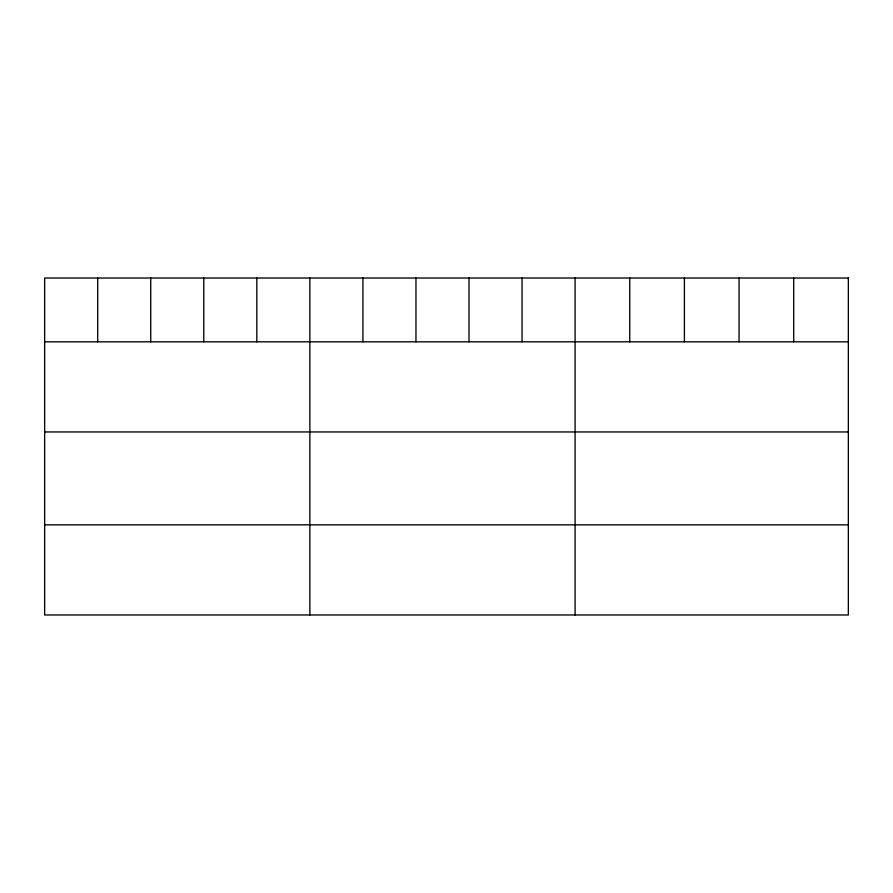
<?xml version="1.0" encoding="UTF-8"?>
<svg xmlns="http://www.w3.org/2000/svg" width="893" height="893" viewBox="0 0 893 893"><rect width="100%" height="100%" fill="white"/><g stroke="black" fill="none" stroke-linecap="round" stroke-linejoin="round"><path stroke-width="1.34" d="M44.65 341.818L848.35 341.818M44.65 431.955L848.35 431.955M44.65 524.838L848.35 524.838M793.698 278.024L793.698 341.818M739.047 278.024L739.047 341.818M684.395 278.024L684.395 341.818M629.744 278.024L629.744 341.818M575.092 278.024L575.092 614.976M522.048 278.024L522.048 341.818M469.004 278.024L469.004 341.818M415.959 278.024L415.959 341.818M362.915 278.024L362.915 341.818M309.871 278.024L309.871 614.976M256.827 278.024L256.827 341.818M203.783 278.024L203.783 341.818M150.738 278.024L150.738 341.818M97.694 278.024L97.694 341.818M848.35 278.024L44.65 278.024L44.65 614.976L848.35 614.976L848.35 278.024"/></g></svg>
